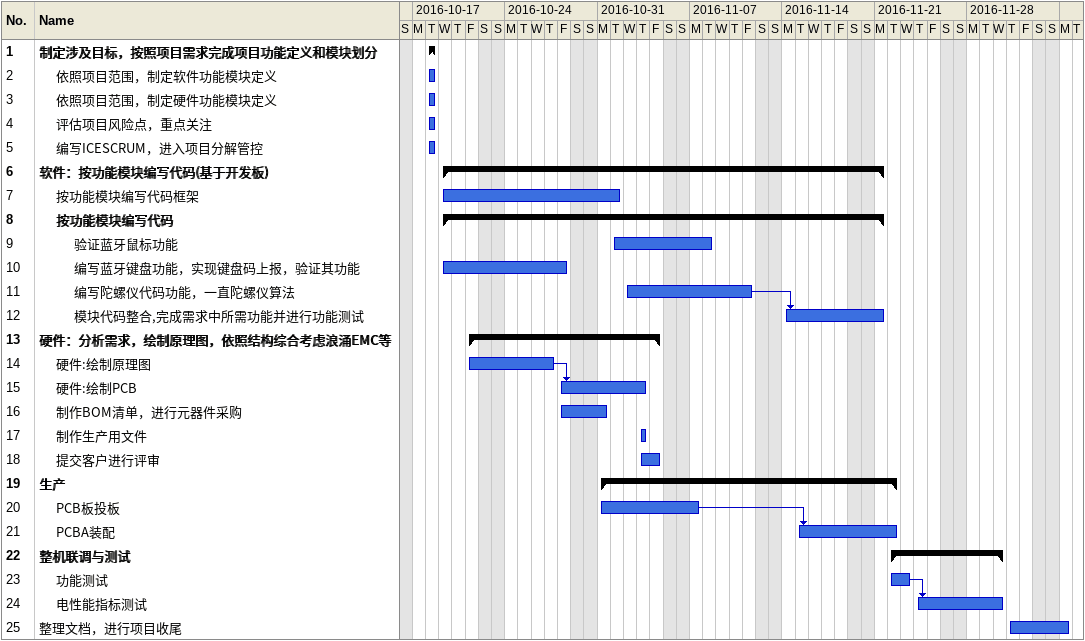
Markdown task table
| ID | Level | Task | Start | Finish | Predecessors |
|---|---|---|---|---|---|
| 1 | 1 | **制定涉及目标，按照项目需求完成项目功能定义和模块划分** | 2016-10-18 | 2016-10-18 |  |
| 2 | 2 | 依照项目范围，制定软件功能模块定义 | 2016-10-18 | 2016-10-18 |  |
| 3 | 2 | 依照项目范围，制定硬件功能模块定义 | 2016-10-18 | 2016-10-18 |  |
| 4 | 2 | 评估项目风险点，重点关注 | 2016-10-18 | 2016-10-18 |  |
| 5 | 2 | 编写ICESCRUM，进入项目分解管控 | 2016-10-18 | 2016-10-18 |  |
| 6 | 1 | **软件：按功能模块编写代码(基于开发板)** | 2016-10-19 | 2016-11-21 |  |
| 7 | 2 | 按功能模块编写代码框架 | 2016-10-19 | 2016-11-01 |  |
| 8 | 2 | **按功能模块编写代码** | 2016-10-19 | 2016-11-21 |  |
| 9 | 3 | 验证蓝牙鼠标功能 | 2016-11-01 | 2016-11-08 |  |
| 10 | 3 | 编写蓝牙键盘功能，实现键盘码上报，验证其功能 | 2016-10-19 | 2016-10-28 |  |
| 11 | 3 | 编写陀螺仪代码功能，一直陀螺仪算法 | 2016-11-02 | 2016-11-11 |  |
| 12 | 3 | 模块代码整合,完成需求中所需功能并进行功能测试 | 2016-11-14 | 2016-11-21 | 11 |
| 13 | 1 | **硬件：分析需求，绘制原理图，依照结构综合考虑浪涌EMC等** | 2016-10-21 | 2016-11-04 |  |
| 14 | 2 | 硬件:绘制原理图 | 2016-10-21 | 2016-10-27 |  |
| 15 | 2 | 硬件:绘制PCB | 2016-10-28 | 2016-11-03 | 14 |
| 16 | 2 | 制作BOM清单，进行元器件采购 | 2016-10-28 | 2016-10-31 |  |
| 17 | 2 | 制作生产用文件 | 2016-11-03 | 2016-11-03 |  |
| 18 | 2 | 提交客户进行评审 | 2016-11-03 | 2016-11-04 |  |
| 19 | 1 | **生产** | 2016-10-31 | 2016-11-22 |  |
| 20 | 2 | PCB板投板 | 2016-10-31 | 2016-11-07 |  |
| 21 | 2 | PCBA装配 | 2016-11-15 | 2016-11-22 | 20 |
| 22 | 1 | **整机联调与测试** | 2016-11-22 | 2016-11-30 |  |
| 23 | 2 | 功能测试 | 2016-11-22 | 2016-11-23 |  |
| 24 | 2 | 电性能指标测试 | 2016-11-24 | 2016-11-30 | 23 |
| 25 | 1 | 整理文档，进行项目收尾 | 2016-12-01 | 2016-12-05 |  |
